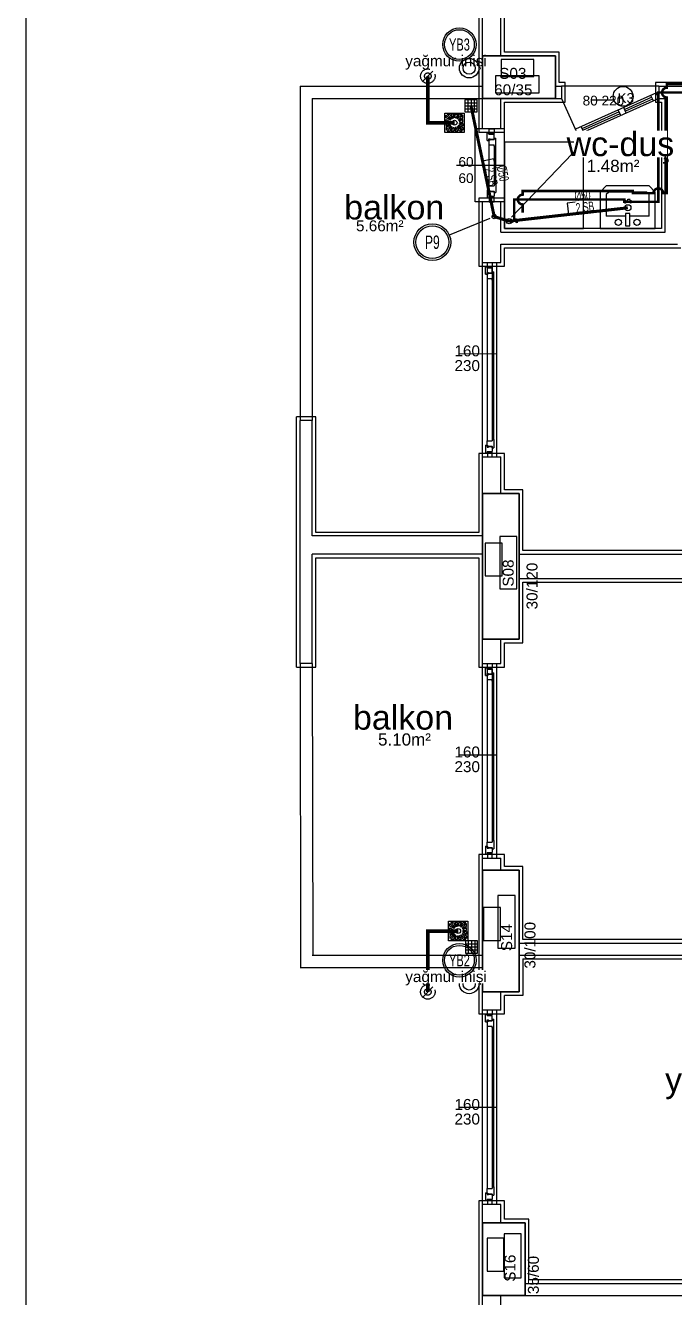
# Model space of a CAD drawing. Header units: centimetres. Extents: x -3962 to 30527, y -2 to 2802.
# Drawn here: x 10024 to 10558, y 1133 to 2179 of the extents above; entities that cross this region are included whole.
import ezdxf
from ezdxf.enums import TextEntityAlignment as Align

# ---------------------------------------------------------------- set-up
doc = ezdxf.new("R2010")
doc.units = ezdxf.units.CM
for name, pattern in [('BASMA HATTI', [31, 25, -6]), ('DASHED', [18, 12, -6]), ('PISSU HATTI', [26, 20, -6]), ('YAGMUR HATTI', [36, 30, -6])]:
    doc.linetypes.add(name, pattern=pattern)
for name, color, linetype in [('MD-YUK-BIRIMI', 7, 'Continuous'), ('MTY-PISSU-CAP', 211, 'CONTINUOUS'), ('MTY-PISSU-KOLON', 211, 'DASHED'), ('MTY-TEFRIS', 15, 'CONTINUOUS'), ('MTY-VANA', 1, 'CONTINUOUS'), ('MTY-YAGMURSU-KOLON NO', 7, 'CONTINUOUS'), ('MTY-YUK-BIRIMI', 7, 'CONTINUOUS'), ('ROTAS-MIMARI', 8, 'CONTINUOUS'), ('ROTAS-MIMARI-KOLON', 8, 'CONTINUOUS'), ('ROTAS-MIMARI-YAZI', 8, 'CONTINUOUS'), ('ROTAS-PAFTA', 7, 'CONTINUOUS'), ('ROTAS-PISSU-BORU-TAVANDAN', 6, 'PISSU HATTI'), ('ROTAS-PISSU-KOLONNO', 211, 'CONTINUOUS'), ('ROTAS-SICAKSU-BORU', 1, 'BASMA HATTI'), ('ROTAS-SOGUKSU-BORU', 5, 'CONTINUOUS'), ('ROTAS-TEFRIS', 15, 'CONTINUOUS'), ('ROTAS-YAGMUR-BORUSU', 3, 'YAGMUR HATTI')]:
    doc.layers.add(name, color=color, linetype=linetype)
doc.styles.add('ANOTATIVO', font='arial.ttf')
doc.styles.add('MTY_CAP', font='wturkce.SHX', dxfattribs={"width": 0.65, "height": 20})
doc.styles.add('MTYCAPLT', font='arial.ttf', dxfattribs={"width": 0.65, "height": 1})
doc.styles.add('ROTAS', font='arial.ttf')

# ---------------------------------------------------------------- blocks, each defined once
blk = doc.blocks.new('MTY-PIS SU CAP SB')
at = {"layer": 'MTY-PISSU-CAP'}
for p, q in [((0.83, 1.17), (0, 1.17)), ((0, 1.17), (0, 0))]:
    blk.add_line(p, q, dxfattribs=at)
at = {"layer": 'MTY-PISSU-CAP', "style": 'MTY_CAP', "width": 0.65}
blk.add_attdef('PSCP_001', (0.83, 1.29), '', height=1, dxfattribs=at)
at = {"layer": 'MTY-YUK-BIRIMI', "color": 211, "style": 'MTY_CAP', "width": 0.65}
blk.add_attdef('PS_001', (0.83, 0.07), '', height=1, dxfattribs=at)
blk = doc.blocks.new('MTY-PIS SU KOLON')
at = {"layer": 'MTY-PISSU-KOLON', "linetype": 'Continuous', "lineweight": -3}
blk.add_hatch(color=256, dxfattribs=at).paths.add_polyline_path([(-2.7, -0.1, 0.848135), (0, -0.1, -0.848135), (2.7, -0.1, 0.414214), (0, 2.6, 0.414214)])
blk.add_circle((0, 0), 3.5, dxfattribs=at)
blk = doc.blocks.new('MTY-KURESEL VANA')
at = {"layer": 'MTY-VANA'}
for p, q in [((0, 0), (0, 8)), ((0, 8), (8, 8))]:
    blk.add_line(p, q, dxfattribs=at)
blk.add_lwpolyline([(-10, 5), (-10, -5), (10, 5), (10, -5), (-10, 5)], dxfattribs=at)
at = {"layer": 'MTY-VANA', "style": 'MTYCAPLT', "width": 0.65}
blk.add_attdef('CAP', text='', height=10, dxfattribs=at).set_placement((-1.1, 0), align=Align.CENTER)
blk = doc.blocks.new('SUZGEC1')
at = {"layer": 'MTY-TEFRIS'}
blk.add_lwpolyline([(-5, -5), (-5, 5), (5, 5), (5, -5)], close=True, dxfattribs=at)
for points in [[(-4.33, 3.86), (-1.99, 1.52, 0.029484), (-2.15, 1.27), (-4.33, 2.48)], [(-2.48, 0.33), (-4.33, 0.33), (-4.33, 1.72), (-2.41, 0.65, 0.032775)], [(-3.86, 4.33), (-2.48, 4.33), (-1.27, 2.15, 0.029484), (-1.52, 1.99)], [(-0.65, 2.41, -0.032775), (-0.33, 2.48), (-0.33, 4.33), (-1.72, 4.33)], [(0.33, 2.48), (0.33, 4.33), (1.72, 4.33), (0.65, 2.41, 0.032775)], [(1.27, 2.15), (2.48, 4.33), (3.86, 4.33), (1.52, 1.99, 0.029484)], [(4.33, 3.86), (1.99, 1.52, -0.029484), (2.15, 1.27), (4.33, 2.48)], [(4.33, 0.33), (4.33, 1.72), (2.41, 0.65, -0.032775), (2.48, 0.33)], [(-2.48, -0.33), (-4.33, -0.33), (-4.33, -1.72), (-2.41, -0.65, -0.032775)], [(-4.33, -3.86), (-1.99, -1.52, -0.029484), (-2.15, -1.27), (-4.33, -2.48)], [(-3.86, -4.33), (-2.48, -4.33), (-1.27, -2.15, -0.029484), (-1.52, -1.99)], [(-0.33, -4.33), (-1.72, -4.33), (-0.65, -2.41, 0.032775), (-0.33, -2.48)], [(0.33, -2.48), (0.33, -4.33), (1.72, -4.33), (0.65, -2.41, -0.032775)], [(2.48, -4.33), (1.27, -2.15, 0.029484), (1.52, -1.99), (3.86, -4.33)], [(4.33, -2.48), (4.33, -3.86), (1.99, -1.52, 0.029484), (2.15, -1.27)], [(4.33, -0.33), (4.33, -1.72), (2.41, -0.65, 0.032775), (2.48, -0.33)]]:
    blk.add_lwpolyline(points, format="xyb", close=True, dxfattribs=at)
blk.add_circle((0, 0), 1.25, dxfattribs=at)
at = {"layer": 'MD-YUK-BIRIMI', "color": 6, "style": 'MTYCAPLT', "width": 0.65}
for tag, p in [('PSCP_001', (-1.25, 0.75)), ('PS_001', (-0.62, -0.5))]:
    blk.add_attdef(tag, p, '', height=1, dxfattribs=at)
blk = doc.blocks.new('MTY-KOLON NO YAGMUR')
at = {"layer": 'MTY-YAGMURSU-KOLON NO', "linetype": 'Continuous', "ltscale": 100}
blk.add_circle((0, 0), 27.5, dxfattribs=at)
at = {"layer": 'MTY-YAGMURSU-KOLON NO', "color": 7, "linetype": 'Continuous', "ltscale": 100}
blk.add_circle((0, 0), 24.5, dxfattribs=at)
at = {"style": 'ANOTATIVO', "width": 0.65}
blk.add_attdef('K', text='', height=20, dxfattribs=at).set_placement((0, 0), align=Align.MIDDLE_CENTER)
blk = doc.blocks.new('MTY-KOLON NO PIS SU')
at = {"color": 6, "linetype": 'Continuous', "ltscale": 100}
blk.add_circle((0, 0), 27.5, dxfattribs=at)
at = {"color": 7, "linetype": 'Continuous', "ltscale": 100}
blk.add_circle((0, 0), 24.5, dxfattribs=at)
at = {"style": 'ANOTATIVO', "width": 0.65}
blk.add_attdef('K', text='', height=20, dxfattribs=at).set_placement((0, 0), align=Align.MIDDLE_CENTER)

msp = doc.modelspace()

# ---------------------------------------------------------------- linework, layer by layer
at = {"layer": 'ROTAS-MIMARI'}
for p, q in [((10397.4, 2217.2), (10397.4, 2154.2)), ((10400.4, 2154.2), (10400.4, 2214.2)), ((10415.4, 2154.2), (10415.4, 2214.2)), ((10418.4, 2157.2), (10418.4, 2217.2)), ((10463.4, 2157.2), (10418.4, 2157.2)), ((10463.4, 2132.2), (10463.4, 2157.2)), ((10397.4, 2154.2), (10397.4, 2119.2)), ((10460.4, 2129.2), (10465.4, 2129.2)), ((10468.4, 2132.2), (10463.4, 2132.2)), ((10545.4, 2129.2), (10465.4, 2129.2)), ((10468.4, 2116.2), (10468.4, 2132.2)), ((10728.4, 2132.2), (10542.6, 2132.2)), ((10542.6, 2132.2), (10542.6, 2116.2)), ((10545.6, 2129.2), (10725.4, 2129.2)), ((10545.6, 2119.2), (10545.6, 2129.2)), ((10395.9, 2118.1), (10385.9, 2118.1)), ((10385.9, 2118.1), (10385.9, 2108.1)), ((10385.9, 2115.7), (10395.9, 2115.7)), ((10388.4, 2118.1), (10388.4, 2108.1)), ((10391, 2118.1), (10391, 2108.1)), ((10393.6, 2118.1), (10393.6, 2108.1)), ((10395.9, 2108.1), (10395.9, 2118.1)), ((10397.4, 2119.2), (10397.4, 2091.2)), ((10400.4, 2094.2), (10400.4, 2119.2)), ((10415.4, 2094.2), (10415.4, 2119.2)), ((10418.4, 2116.2), (10460.4, 2116.2)), ((10418.4, 2091.2), (10418.4, 2116.2)), ((10460.4, 2119.2), (10465.4, 2119.2)), ((10460.4, 2116.2), (10468.4, 2116.2)), ((10465.4, 2119.2), (10478.9, 2089.3)), ((10543.4, 2123.8), (10476.8, 2093.9)), ((10545.4, 2119.2), (10478.9, 2089.3)), ((10489.4, 2117.9), (10507.5, 2117.9)), ((10539.5, 2120.1), (10517.3, 2110.1)), ((10540.2, 2118.7), (10517.9, 2108.7)), ((10540.9, 2117.2), (10538.8, 2121.7)), ((10542.6, 2116.2), (10547.6, 2116.2)), ((10545.4, 2119.2), (10543.4, 2123.8)), ((10545.6, 2119.2), (10550.6, 2119.2)), ((10547.6, 2116.2), (10547.6, 2012.2)), ((10550.6, 2009.2), (10550.6, 2119.2)), ((10385.9, 2113.1), (10395.9, 2113.1)), ((10385.9, 2110.6), (10395.9, 2110.6)), ((10385.9, 2108.1), (10395.9, 2108.1)), ((10512.7, 2108.1), (10482.1, 2094.3)), ((10513.3, 2106.6), (10482.7, 2092.9)), ((10514, 2105.1), (10512, 2109.7)), ((10518.6, 2107.2), (10516.5, 2111.7)), ((10394.4, 2034.2), (10394.4, 2094.2)), ((10400.4, 2094.2), (10394.4, 2094.2)), ((10415.4, 2094.2), (10400.4, 2094.2)), ((10405.9, 2090.2), (10405.9, 2094.2)), ((10405.9, 2094.2), (10409.9, 2094.2)), ((10409.9, 2094.2), (10409.9, 2090.2)), ((10418.4, 2094.2), (10415.4, 2094.2)), ((10418.4, 2034.2), (10418.4, 2094.2)), ((10481.4, 2095.9), (10483.4, 2091.4)), ((10418.4, 2091.2), (10397.4, 2091.2)), ((10404.3, 2084.5), (10404.3, 2090.9)), ((10404.3, 2090.9), (10405.7, 2090.9)), ((10404.3, 2084.5), (10405.7, 2084.5)), ((10405.7, 2089.7), (10405.7, 2090.9)), ((10405.7, 2089.7), (10409.9, 2089.7)), ((10405.7, 2084.5), (10405.7, 2086)), ((10405.7, 2086), (10406.7, 2086)), ((10405.7, 2085.4), (10406.2, 2085.4)), ((10405.7, 2085.4), (10405.7, 2081)), ((10409.9, 2090.2), (10405.9, 2090.2)), ((10406.2, 2085.1), (10406.2, 2085.4)), ((10406.2, 2085.1), (10406.7, 2085.1)), ((10406.7, 2085.7), (10406.7, 2086)), ((10406.7, 2085.7), (10409.9, 2085.7)), ((10406.7, 2085.4), (10409.9, 2085.4)), ((10406.7, 2085.1), (10406.7, 2085.4)), ((10409.9, 2085.7), (10409.9, 2089.7)), ((10409.9, 2086.6), (10411.3, 2086.6)), ((10409.9, 2086.6), (10409.9, 2085.4)), ((10411.3, 2079.8), (10411.3, 2086.6)), ((10418.4, 2012.2), (10418.4, 2083.6)), ((10418.4, 2083.6), (10418.4, 2012.2)), ((10418.4, 2083.6), (10483.4, 2083.6)), ((10483.4, 2012.2), (10483.4, 2083.6)), ((10405.7, 2081), (10409.9, 2081)), ((10405.7, 2081), (10405.7, 2047.4)), ((10409.9, 2079.8), (10409.9, 2081)), ((10409.9, 2079.8), (10411.3, 2079.8)), ((10409.9, 2079.8), (10409.9, 2048.6)), ((10411.3, 2048.6), (10411.3, 2079.8)), ((10480.4, 2080.1), (10424.2, 2021.5)), ((10379.1, 2064.2), (10418.4, 2064.2)), ((10404.3, 2043.9), (10404.3, 2037.5)), ((10404.3, 2043.9), (10405.7, 2043.9)), ((10405.7, 2047.4), (10409.9, 2047.4)), ((10405.7, 2043), (10405.7, 2047.4)), ((10405.7, 2043.9), (10405.7, 2042.4)), ((10405.7, 2043), (10406.2, 2043)), ((10405.7, 2042.4), (10406.7, 2042.4)), ((10406.2, 2043.3), (10406.7, 2043.3)), ((10406.2, 2043.3), (10406.2, 2043)), ((10406.7, 2043.3), (10406.7, 2043)), ((10406.7, 2043), (10409.9, 2043)), ((10406.7, 2042.7), (10406.7, 2042.4)), ((10406.7, 2042.7), (10409.9, 2042.7)), ((10409.9, 2048.6), (10409.9, 2047.4)), ((10409.9, 2048.6), (10411.3, 2048.6)), ((10409.9, 2041.8), (10409.9, 2043)), ((10409.9, 2042.7), (10409.9, 2038.7)), ((10409.9, 2041.8), (10411.3, 2041.8)), ((10411.3, 2048.6), (10411.3, 2041.8)), ((10502.1, 2047.2), (10497.1, 2042.2)), ((10497.1, 2042.2), (10497.1, 2012.2)), ((10537.4, 2047.2), (10502.1, 2047.2)), ((10504.2, 2042.2), (10502.1, 2040.2)), ((10535.4, 2042.2), (10504.2, 2042.2)), ((10537.4, 2040.2), (10535.4, 2042.2)), ((10542.4, 2042.2), (10537.4, 2047.2)), ((10542.4, 2012.2), (10542.4, 2042.2)), ((10400.4, 2034.2), (10394.4, 2034.2)), ((10397.4, 2037.2), (10397.4, 1981.2)), ((10418.4, 2037.2), (10397.4, 2037.2)), ((10400.4, 1984.2), (10400.4, 2034.2)), ((10415.4, 2034.2), (10400.4, 2034.2)), ((10404.3, 2037.5), (10405.7, 2037.5)), ((10405.7, 2038.7), (10405.7, 2037.5)), ((10405.7, 2038.7), (10409.9, 2038.7)), ((10405.9, 2038.2), (10405.9, 2034.2)), ((10409.9, 2038.2), (10405.9, 2038.2)), ((10405.9, 2034.2), (10409.9, 2034.2)), ((10409.9, 2034.2), (10409.9, 2038.2)), ((10415.4, 2009.2), (10415.4, 2034.2)), ((10418.4, 2034.2), (10415.4, 2034.2)), ((10502.1, 2040.2), (10502.1, 2022.2)), ((10537.4, 2022.2), (10537.4, 2040.2)), ((10518.1, 2022.2), (10502.1, 2022.2)), ((10521.5, 2024.5), (10518.1, 2024.5)), ((10518.1, 2024.5), (10518.1, 2014.5)), ((10521.5, 2014.5), (10521.5, 2024.5)), ((10537.4, 2022.2), (10521.5, 2022.2)), ((10547.6, 2012.2), (10418.4, 2012.2)), ((10418.4, 2012.2), (10483.4, 2012.2)), ((10497.1, 2012.2), (10542.4, 2012.2)), ((10518.1, 2014.5), (10521.5, 2014.5)), ((10415.4, 2009.2), (10550.6, 2009.2)), ((10415.4, 1984.2), (10415.4, 1999.2)), ((10415.4, 1999.2), (10560.6, 1999.2)), ((10418.4, 1981.2), (10418.4, 1996.2)), ((10418.4, 1996.2), (10563.6, 1996.2)), ((10397.4, 1981.2), (10418.4, 1981.2)), ((10400.4, 1984.2), (10415.4, 1984.2)), ((10400.4, 1824.2), (10400.4, 1984.2)), ((10402.8, 1980.9), (10404.2, 1980.9)), ((10402.8, 1974.5), (10402.8, 1980.9)), ((10404.2, 1980.9), (10404.2, 1837.4)), ((10404.2, 1979.7), (10404.2, 1980.9)), ((10404.2, 1979.7), (10408.4, 1979.7)), ((10404.4, 1980.2), (10404.4, 1984.2)), ((10408.4, 1980.2), (10404.4, 1980.2)), ((10408.4, 1984.2), (10408.4, 1980.2)), ((10408.4, 1979.7), (10408.4, 1838.6)), ((10408.4, 1975.7), (10408.4, 1979.7)), ((10412.2, 1824.2), (10412.2, 1984.2)), ((10402.8, 1974.5), (10404.2, 1974.5)), ((10404.2, 1976), (10405.2, 1976)), ((10404.2, 1974.5), (10404.2, 1976)), ((10404.2, 1975.4), (10404.2, 1971)), ((10404.2, 1975.4), (10404.7, 1975.4)), ((10404.2, 1971), (10408.4, 1971)), ((10404.7, 1975.1), (10404.7, 1975.4)), ((10404.7, 1975.1), (10405.2, 1975.1)), ((10405.2, 1975.7), (10405.2, 1976)), ((10405.2, 1975.7), (10408.4, 1975.7)), ((10405.2, 1975.1), (10405.2, 1975.4)), ((10405.2, 1975.4), (10408.4, 1975.4)), ((10408.4, 1976.6), (10408.4, 1975.4)), ((10408.4, 1976.6), (10409.8, 1976.6)), ((10408.4, 1969.8), (10408.4, 1971)), ((10408.4, 1969.8), (10409.8, 1969.8)), ((10409.8, 1838.6), (10409.8, 1976.6)), ((10409.8, 1969.8), (10409.8, 1976.6)), ((10380.8, 1909.1), (10412.2, 1909.2)), ((10263.4, 1857.2), (10247.4, 1857.2)), ((10247.4, 1651.2), (10247.4, 1857.2)), ((10260.4, 1854.2), (10250.4, 1854.2)), ((10250.4, 1654.2), (10250.4, 1854.2)), ((10260.4, 1759.2), (10260.4, 1854.2)), ((10263.4, 1762.2), (10263.4, 1857.2)), ((10402.8, 1833.9), (10402.8, 1827.5)), ((10402.8, 1833.9), (10404.2, 1833.9)), ((10404.2, 1837.4), (10408.4, 1837.4)), ((10404.2, 1833), (10404.2, 1837.4)), ((10404.2, 1833.9), (10404.2, 1832.4)), ((10404.2, 1833), (10404.7, 1833)), ((10404.2, 1832.4), (10405.2, 1832.4)), ((10404.7, 1833.3), (10405.2, 1833.3)), ((10404.7, 1833.3), (10404.7, 1833)), ((10405.2, 1833.3), (10405.2, 1833)), ((10405.2, 1833), (10408.4, 1833)), ((10405.2, 1832.7), (10405.2, 1832.4)), ((10405.2, 1832.7), (10408.4, 1832.7)), ((10408.4, 1838.6), (10408.4, 1837.4)), ((10408.4, 1838.6), (10409.8, 1838.6)), ((10408.4, 1831.8), (10408.4, 1833)), ((10408.4, 1832.7), (10408.4, 1828.7)), ((10408.4, 1831.8), (10409.8, 1831.8)), ((10409.8, 1838.6), (10409.8, 1831.8)), ((10418.4, 1827.2), (10397.4, 1827.2)), ((10397.4, 1827.2), (10397.4, 1762.2)), ((10400.4, 1794.2), (10400.4, 1824.2)), ((10400.4, 1824.2), (10415.4, 1824.2)), ((10402.8, 1827.5), (10404.2, 1827.5)), ((10404.2, 1828.7), (10404.2, 1827.5)), ((10404.2, 1828.7), (10408.4, 1828.7)), ((10404.4, 1828.2), (10404.4, 1824.2)), ((10408.4, 1828.2), (10404.4, 1828.2)), ((10408.4, 1824.2), (10408.4, 1828.2)), ((10415.4, 1794.2), (10415.4, 1824.2)), ((10418.4, 1797.2), (10418.4, 1827.2)), ((10433.4, 1797.2), (10418.4, 1797.2)), ((10433.4, 1747.2), (10433.4, 1797.2)), ((10400.4, 1759.2), (10260.4, 1759.2)), ((10397.4, 1762.2), (10263.4, 1762.2)), ((10400.4, 1744.2), (10260.4, 1744.2)), ((10260.4, 1654.2), (10260.4, 1744.2)), ((10263.4, 1741.2), (10397.4, 1741.2)), ((10263.4, 1651.2), (10263.4, 1741.2)), ((10397.4, 1741.2), (10397.4, 1674.2)), ((10430.4, 1744.2), (10670.4, 1744.2)), ((10667.4, 1747.2), (10433.4, 1747.2)), ((10430.4, 1724.2), (10825.4, 1724.2)), ((10433.4, 1671.2), (10433.4, 1721.2)), ((10433.4, 1721.2), (10822.4, 1721.2)), ((10397.4, 1674.2), (10397.4, 1651.2)), ((10400.4, 1654.2), (10400.4, 1674.2)), ((10415.4, 1654.2), (10415.4, 1674.2)), ((10418.4, 1651.2), (10418.4, 1671.2)), ((10418.4, 1671.2), (10433.4, 1671.2)), ((10260.4, 1654.2), (10250.4, 1654.2)), ((10400.4, 1654.2), (10415.4, 1654.2)), ((10400.4, 1494.2), (10400.4, 1654.2)), ((10404.4, 1650.2), (10404.4, 1654.2)), ((10408.4, 1654.2), (10408.4, 1650.2)), ((10412.2, 1494.2), (10412.2, 1654.2)), ((10247.4, 1651.2), (10263.4, 1651.2)), ((10397.4, 1651.2), (10418.4, 1651.2)), ((10402.8, 1650.9), (10404.2, 1650.9)), ((10402.8, 1644.5), (10402.8, 1650.9)), ((10402.8, 1644.5), (10404.2, 1644.5)), ((10404.2, 1650.9), (10404.2, 1507.4)), ((10404.2, 1649.7), (10404.2, 1650.9)), ((10404.2, 1649.7), (10408.4, 1649.7)), ((10404.2, 1646), (10405.2, 1646)), ((10404.2, 1644.5), (10404.2, 1646)), ((10404.2, 1645.4), (10404.2, 1641)), ((10404.2, 1645.4), (10404.7, 1645.4)), ((10408.4, 1650.2), (10404.4, 1650.2)), ((10404.7, 1645.1), (10404.7, 1645.4)), ((10404.7, 1645.1), (10405.2, 1645.1)), ((10405.2, 1645.7), (10405.2, 1646)), ((10405.2, 1645.7), (10408.4, 1645.7)), ((10405.2, 1645.1), (10405.2, 1645.4)), ((10405.2, 1645.4), (10408.4, 1645.4)), ((10408.4, 1649.7), (10408.4, 1508.6)), ((10408.4, 1645.7), (10408.4, 1649.7)), ((10408.4, 1646.6), (10408.4, 1645.4)), ((10408.4, 1646.6), (10409.8, 1646.6)), ((10409.8, 1508.6), (10409.8, 1646.6)), ((10409.8, 1639.8), (10409.8, 1646.6)), ((10404.2, 1641), (10408.4, 1641)), ((10408.4, 1639.8), (10408.4, 1641)), ((10408.4, 1639.8), (10409.8, 1639.8)), ((10380.8, 1579.2), (10412.2, 1579.2)), ((10404.2, 1507.4), (10408.4, 1507.4)), ((10404.2, 1503), (10404.2, 1507.4)), ((10408.4, 1508.6), (10408.4, 1507.4)), ((10408.4, 1508.6), (10409.8, 1508.6)), ((10409.8, 1508.6), (10409.8, 1501.8)), ((10418.4, 1497.2), (10397.4, 1497.2)), ((10397.4, 1497.2), (10397.4, 1484.2)), ((10402.8, 1503.9), (10402.8, 1497.5)), ((10402.8, 1503.9), (10404.2, 1503.9)), ((10402.8, 1497.5), (10404.2, 1497.5)), ((10404.2, 1503.9), (10404.2, 1502.4)), ((10404.2, 1503), (10404.7, 1503)), ((10404.2, 1502.4), (10405.2, 1502.4)), ((10404.2, 1498.7), (10404.2, 1497.5)), ((10404.2, 1498.7), (10408.4, 1498.7)), ((10404.4, 1498.2), (10404.4, 1494.2)), ((10408.4, 1498.2), (10404.4, 1498.2)), ((10404.7, 1503.3), (10405.2, 1503.3)), ((10404.7, 1503.3), (10404.7, 1503)), ((10405.2, 1503.3), (10405.2, 1503)), ((10405.2, 1503), (10408.4, 1503)), ((10405.2, 1502.7), (10405.2, 1502.4)), ((10405.2, 1502.7), (10408.4, 1502.7)), ((10408.4, 1501.8), (10408.4, 1503)), ((10408.4, 1502.7), (10408.4, 1498.7)), ((10408.4, 1501.8), (10409.8, 1501.8)), ((10408.4, 1494.2), (10408.4, 1498.2)), ((10418.4, 1487.2), (10418.4, 1497.2)), ((10400.4, 1484.2), (10400.4, 1494.2)), ((10400.4, 1494.2), (10415.4, 1494.2)), ((10415.4, 1484.2), (10415.4, 1494.2)), ((10433.4, 1487.2), (10418.4, 1487.2)), ((10433.4, 1427.2), (10433.4, 1487.2)), ((10397.4, 1484.2), (10397.4, 1414.2)), ((10396.3, 1426.1), (10386.3, 1426.1)), ((10386.3, 1426.1), (10386.3, 1416.1)), ((10386.3, 1423.6), (10396.3, 1423.6)), ((10388.7, 1426.1), (10388.7, 1416.1)), ((10391.3, 1426.1), (10391.3, 1416.1)), ((10394, 1426.1), (10394, 1416.1)), ((10396.3, 1416.1), (10396.3, 1426.1)), ((10430.4, 1424.2), (10790.2, 1424.2)), ((10793.2, 1427.2), (10433.4, 1427.2)), ((10386.3, 1421.1), (10396.3, 1421.1)), ((10386.3, 1418.6), (10396.3, 1418.6)), ((10386.3, 1416.1), (10396.3, 1416.1)), ((10397.4, 1414.2), (10397.4, 1366.2)), ((10430.4, 1414.2), (10760.4, 1414.2)), ((10433.4, 1411.2), (10757.4, 1411.2)), ((10433.4, 1411.2), (10433.4, 1381.2)), ((10400.4, 1369.2), (10400.4, 1384.2)), ((10415.4, 1369.2), (10415.4, 1384.2)), ((10418.4, 1366.2), (10418.4, 1381.2)), ((10433.4, 1381.2), (10418.4, 1381.2)), ((10397.4, 1366.2), (10418.4, 1366.2)), ((10415.4, 1369.2), (10400.4, 1369.2)), ((10400.4, 1209.2), (10400.4, 1369.2)), ((10402.8, 1359.5), (10402.8, 1365.9)), ((10402.8, 1365.9), (10404.2, 1365.9)), ((10404.2, 1364.7), (10404.2, 1365.9)), ((10404.2, 1364.7), (10408.4, 1364.7)), ((10404.2, 1359.5), (10404.2, 1361)), ((10404.2, 1361), (10405.2, 1361)), ((10404.4, 1365.2), (10404.4, 1369.2)), ((10408.4, 1365.2), (10404.4, 1365.2)), ((10405.2, 1360.7), (10405.2, 1361)), ((10405.2, 1360.7), (10408.4, 1360.7)), ((10408.4, 1369.2), (10408.4, 1365.2)), ((10408.4, 1360.7), (10408.4, 1364.7)), ((10408.4, 1361.6), (10409.8, 1361.6)), ((10408.4, 1361.6), (10408.4, 1360.4)), ((10409.8, 1354.8), (10409.8, 1361.6)), ((10412.2, 1209.2), (10412.2, 1369.2)), ((10402.8, 1359.5), (10404.2, 1359.5)), ((10404.2, 1360.4), (10404.7, 1360.4)), ((10404.2, 1360.4), (10404.2, 1356)), ((10404.2, 1356), (10404.2, 1222.4)), ((10404.2, 1356), (10408.4, 1356)), ((10404.7, 1360.1), (10404.7, 1360.4)), ((10404.7, 1360.1), (10405.2, 1360.1)), ((10405.2, 1360.4), (10408.4, 1360.4)), ((10405.2, 1360.1), (10405.2, 1360.4)), ((10408.4, 1354.8), (10408.4, 1356)), ((10408.4, 1354.8), (10408.4, 1223.6)), ((10408.4, 1354.8), (10409.8, 1354.8)), ((10409.8, 1223.6), (10409.8, 1354.8)), ((10380.8, 1289.2), (10412.2, 1289.2)), ((10402.8, 1218.9), (10402.8, 1212.5)), ((10402.8, 1218.9), (10404.2, 1218.9)), ((10404.2, 1222.4), (10408.4, 1222.4)), ((10404.2, 1218), (10404.2, 1222.4)), ((10404.2, 1218.9), (10404.2, 1217.4)), ((10404.2, 1218), (10404.7, 1218)), ((10404.2, 1217.4), (10405.2, 1217.4)), ((10404.7, 1218.3), (10405.2, 1218.3)), ((10404.7, 1218.3), (10404.7, 1218)), ((10405.2, 1218.3), (10405.2, 1218)), ((10405.2, 1218), (10408.4, 1218)), ((10405.2, 1217.7), (10405.2, 1217.4)), ((10405.2, 1217.7), (10408.4, 1217.7)), ((10408.4, 1223.6), (10408.4, 1222.4)), ((10408.4, 1223.6), (10409.8, 1223.6)), ((10408.4, 1216.8), (10408.4, 1218)), ((10408.4, 1217.7), (10408.4, 1213.7)), ((10408.4, 1216.8), (10409.8, 1216.8)), ((10409.8, 1223.6), (10409.8, 1216.8)), ((10397.4, 1212.2), (10397.4, 1194.2)), ((10418.4, 1212.2), (10397.4, 1212.2)), ((10400.4, 1194.2), (10400.4, 1209.2)), ((10415.4, 1209.2), (10400.4, 1209.2)), ((10402.8, 1212.5), (10404.2, 1212.5)), ((10404.2, 1213.7), (10404.2, 1212.5)), ((10404.2, 1213.7), (10408.4, 1213.7)), ((10404.4, 1213.2), (10404.4, 1209.2)), ((10408.4, 1213.2), (10404.4, 1213.2)), ((10408.4, 1209.2), (10408.4, 1213.2)), ((10415.4, 1194.2), (10415.4, 1209.2)), ((10418.4, 1197.2), (10418.4, 1212.2)), ((10397.4, 1194.2), (10397.4, 1134.2)), ((10438.4, 1197.2), (10418.4, 1197.2)), ((10438.4, 1147.2), (10438.4, 1197.2)), ((10435.4, 1144.2), (10760.4, 1144.2)), ((10757.4, 1147.2), (10438.4, 1147.2)), ((10397.4, 1134.2), (10397.4, 1086.2)), ((10400.4, 1089.2), (10400.4, 1134.2)), ((10415.4, 1089.2), (10415.4, 1134.2)), ((10435.4, 1134.2), (10760.4, 1134.2))]:
    msp.add_line(p, q, dxfattribs=at)
for points in [[(10400.4, 2119.2), (10400.4, 2154.2)], [(10400.4, 2154.2), (10460.4, 2154.2)], [(10460.4, 2154.2), (10460.4, 2119.2)], [(10250.4, 2129.2), (10250.4, 1854.2)], [(10250.4, 2129.2), (10400.4, 2129.2)], [(10465.4, 2129.2), (10465.4, 2119.2)], [(10260.4, 2119.2), (10260.4, 1854.2)], [(10260.4, 2119.2), (10400.4, 2119.2)], [(10460.4, 2119.2), (10400.4, 2119.2)], [(10400.4, 1674.2), (10400.4, 1794.2)], [(10400.4, 1794.2), (10430.4, 1794.2)], [(10430.4, 1794.2), (10430.4, 1674.2)], [(10430.4, 1674.2), (10400.4, 1674.2)], [(10250.4, 1654.2), (10250.7, 1404.2)], [(10260.4, 1654.2), (10260.7, 1414.2)], [(10400.4, 1384.2), (10400.4, 1484.2)], [(10400.4, 1484.2), (10430.4, 1484.2)], [(10430.4, 1484.2), (10430.4, 1384.2)], [(10260.4, 1414.2), (10400.4, 1414.2)], [(10250.4, 1404.2), (10400.4, 1404.2)], [(10430.4, 1384.2), (10400.4, 1384.2)], [(10400.4, 1134.2), (10400.4, 1194.2)], [(10400.4, 1194.2), (10435.4, 1194.2)], [(10435.4, 1194.2), (10435.4, 1134.2)], [(10435.4, 1134.2), (10400.4, 1134.2)]]:
    msp.add_lwpolyline(points, dxfattribs=at)
for centre, radius in [((10389.4, 2144.1), 8), ((10389.4, 2144.1), 5), ((10516, 2120.9), 8.14), ((10519.9, 2029.2), 2.52), ((10422.2, 2018.2), 2.18), ((10512.1, 2017.2), 2.52), ((10527.4, 2017.2), 2.52), ((10389.4, 1390.6), 8), ((10389.4, 1390.6), 5)]:
    msp.add_circle(centre, radius, dxfattribs=at)
at = {"layer": 'ROTAS-MIMARI-KOLON'}
for points in [[(10460.4, 2154.2), (10400.4, 2154.2), (10400.4, 2119.2), (10460.4, 2119.2), (10460.4, 2154.2)], [(10415.6, 2137.3), (10442.6, 2137.3), (10442.6, 2151.3), (10415.6, 2151.3), (10415.6, 2137.3)], [(10411, 2123.8), (10447.1, 2123.8), (10447.1, 2137.8), (10411, 2137.8), (10411, 2123.8)], [(10430.4, 1794.2), (10400.4, 1794.2), (10400.4, 1674.2), (10430.4, 1674.2), (10430.4, 1794.2)], [(10428.7, 1715.6), (10428.7, 1758.7), (10414.7, 1758.7), (10414.7, 1715.6), (10428.7, 1715.6)], [(10416.6, 1726.3), (10416.6, 1753.4), (10402.6, 1753.4), (10402.6, 1726.3), (10416.6, 1726.3)], [(10430.4, 1484.2), (10400.4, 1484.2), (10400.4, 1384.2), (10430.4, 1384.2), (10430.4, 1484.2)], [(10427.1, 1420.1), (10427.1, 1463.3), (10413.1, 1463.3), (10413.1, 1420.1), (10427.1, 1420.1)], [(10415.2, 1426.5), (10415.2, 1453.5), (10401.3, 1453.5), (10401.3, 1426.5), (10415.2, 1426.5)], [(10435.4, 1194.2), (10400.4, 1194.2), (10400.4, 1134.2), (10435.4, 1134.2), (10435.4, 1194.2)], [(10432.3, 1148.8), (10432.3, 1185), (10418.3, 1185), (10418.3, 1148.8), (10432.3, 1148.8)], [(10418, 1154.4), (10418, 1181.4), (10404.1, 1181.4), (10404.1, 1154.4), (10418, 1154.4)]]:
    msp.add_lwpolyline(points, dxfattribs=at)
at = {"layer": 'ROTAS-PAFTA', "const_width": 1}
msp.add_lwpolyline([(10025, 25), (12475, 25), (12475, 2775), (10025, 2775)], close=True, dxfattribs=at)
at = {"layer": 'ROTAS-PISSU-BORU-TAVANDAN', "const_width": 2.5}
for points in [[(10390.9, 2113.1), (10410, 2022)], [(10519.9, 2029.2), (10422.2, 2018.2)], [(10422.2, 2018.2), (10410, 2022)]]:
    msp.add_lwpolyline(points, dxfattribs=at)
at = {"layer": 'ROTAS-PISSU-KOLONNO'}
msp.add_line((10406.3, 2020.5), (10373, 2006.7), dxfattribs=at)
at = {"layer": 'ROTAS-SICAKSU-BORU', "const_width": 2}
msp.add_lwpolyline([(10433.4, 2025.2), (10433.4, 2032), (10432.4, 2032.1), (10431.4, 2032.5), (10430.6, 2033.2), (10429.9, 2034), (10429.5, 2035), (10429.4, 2036), (10429.5, 2037), (10429.9, 2038), (10430.6, 2038.8), (10431.4, 2039.5), (10432.4, 2039.9), (10433.4, 2040), (10433.4, 2043), (10524, 2043), (10524, 2041.2), (10526.9, 2041.2), (10528, 2041.2), (10541, 2041.2), (10541.1, 2042.3), (10541.5, 2043.2), (10542.2, 2044.1), (10543, 2044.7), (10544, 2045.1), (10545, 2045.2), (10546, 2045.1), (10547, 2044.7), (10547.8, 2044.1), (10548.5, 2043.2), (10548.9, 2042.3), (10549, 2041.2), (10552, 2041.2), (10552, 2120), (10551, 2120.1), (10550, 2120.5), (10549.2, 2121.2), (10548.5, 2122), (10548.1, 2123), (10548, 2124), (10548.1, 2125), (10548.5, 2126), (10549.2, 2126.8), (10550, 2127.5), (10551, 2127.9), (10552, 2128), (10552, 2131), (10692, 2131)], dxfattribs=at)
at = {"layer": 'ROTAS-SOGUKSU-BORU', "const_width": 2}
msp.add_lwpolyline([(10426.4, 2018.2), (10426.4, 2036), (10517, 2036), (10517, 2034.2), (10519.9, 2034.2), (10521, 2034.2), (10545, 2034.2), (10545, 2124), (10685, 2124), (10685, 1984), (10821, 1984)], dxfattribs=at)
at = {"layer": 'ROTAS-YAGMUR-BORUSU'}
for p, q in [((10351.2, 2133.3), (10359.6, 2141.7)), ((10351.2, 1379.9), (10359.6, 1388.3))]:
    msp.add_line(p, q, dxfattribs=at)
at = {"layer": 'ROTAS-YAGMUR-BORUSU', "const_width": 3}
for points in [[(10377.4, 2099.2), (10355.4, 2099.2), (10355.4, 2137.5)], [(10380.4, 1434.2), (10355.4, 1434.2), (10355.4, 1384.1)]]:
    msp.add_lwpolyline(points, dxfattribs=at)
at = {"layer": 'ROTAS-YAGMUR-BORUSU'}
for centre, radius in [((10355.4, 2137.5), 6), ((10355.4, 2137.5), 2.7), ((10355.4, 1384.1), 6), ((10355.4, 1384.1), 2.7)]:
    msp.add_circle(centre, radius, dxfattribs=at)

# ---------------------------------------------------------------- block references
at = {"layer": 'ROTAS-PISSU-KOLONNO'}
ref = msp.add_blockref('MTY-KOLON NO YAGMUR', (10381.4, 2163.5), dxfattribs=dict(at, xscale=0.5, yscale=0.5))
ref.add_attrib('K', 'YB3', dxfattribs={"height": 10, "style": 'ANOTATIVO', "width": 0.65}).set_placement((10381.4, 2163.5), align=Align.MIDDLE_CENTER)
ref = msp.add_blockref('MTY-KOLON NO PIS SU', (10359.1, 2000.9), dxfattribs=dict(at, xscale=0.55, yscale=0.55))
ref.add_attrib('K', 'P9', dxfattribs={"height": 11, "style": 'ANOTATIVO', "width": 0.65}).set_placement((10359.1, 2000.9), align=Align.MIDDLE_CENTER)
at = {"layer": 'ROTAS-TEFRIS'}
for name, p, xscale, yscale in [('SUZGEC1', (10377.4, 2099.2), 1.6, 1.6), ('MTY-KURESEL VANA', (10519.9, 2034.2), 0.25, 0.25), ('MTY-PIS SU KOLON', (10410, 2022), 0.5, 0.5), ('MTY-KURESEL VANA', (10426.4, 2018.2), 0.25, 0.25), ('SUZGEC1', (10380.4, 1434.2), 1.6, 1.6)]:
    msp.add_blockref(name, p, dxfattribs=dict(at, xscale=xscale, yscale=yscale))
ref = msp.add_blockref('MTY-PIS SU CAP SB', (10400.5, 2067.6), dxfattribs=dict(at, xscale=8, yscale=8, rotation=-78.19025223045477))
ref.add_attrib('PSCP_001', 'Ø50', (10411.9, 2063.2), dxfattribs={"height": 8, "rotation": 281.8097, "style": 'MTY_CAP', "width": 0.65})
ref.add_attrib('PS_001', '2 SB', (10402.3, 2061.2), dxfattribs={"color": 211, "height": 8, "rotation": 281.8097, "style": 'MTY_CAP', "width": 0.65})
ref = msp.add_blockref('MTY-PIS SU CAP SB', (10471.1, 2023.7), dxfattribs=dict(at, xscale=8, yscale=8, rotation=6.423993283528574))
ref.add_attrib('PSCP_001', 'Ø50', (10476.5, 2034.7), dxfattribs={"height": 8, "rotation": 6.424, "style": 'MTY_CAP', "width": 0.65})
ref.add_attrib('PS_001', '2 SB', (10477.6, 2025), dxfattribs={"color": 211, "height": 8, "rotation": 6.424, "style": 'MTY_CAP', "width": 0.65})

# ---------------------------------------------------------------- texts
at = {"layer": 'ROTAS-MIMARI-YAZI', "style": 'ROTAS'}
for s, height, p in [('yağmur inişi', 9, (10370.4, 2150.1)), ('S03', 9, (10425.3, 2139.8)), ('60/35', 9, (10425.7, 2126.3)), ('80 220', 8, (10499.8, 2117.4)), ('K3', 8, (10518.2, 2119.5)), ('60', 8, (10386.8, 2067)), ('60', 8, (10386.8, 2053.6)), ('balkon', 20, (10327.8, 2029.6)), ('5.66m²', 9, (10315.9, 2014.4)), ('160', 9, (10387.8, 1911.5)), ('230', 9, (10387.8, 1899.4)), ('balkon', 20, (10335, 1609.9)), ('5.10m²', 10, (10336.2, 1591.8)), ('160', 9, (10387.8, 1581.5)), ('230', 9, (10387.8, 1569.4)), ('yatak od.', 20, (10607.2, 1311.8)), ('160', 9, (10387.8, 1291.5)), ('230', 9, (10387.8, 1279.5))]:
    msp.add_text(s, height=height, dxfattribs=at).set_placement(p, align=Align.MIDDLE_CENTER)
for s, p in [('S08', (10421.5, 1728.7)), ('30/120', (10441.1, 1718)), ('S14', (10420.2, 1428.8)), ('30/100', (10439.4, 1422.5)), ('S16', (10423, 1156.8)), ('35/60', (10442.2, 1151.2))]:
    msp.add_text(s, height=9, rotation=90, dxfattribs=at).set_placement(p, align=Align.MIDDLE_CENTER)

# ---------------------------------------------------------------- next in the draw order: wipeouts: each hides what was drawn before it
for points in [[(10552, 2070.7), (10475.6, 2070.7), (10475.6, 2092.7), (10552, 2092.7)], [(10404.9, 1391.2), (10335.9, 1391.2), (10335.9, 1402.2), (10404.9, 1402.2)]]:
    msp.add_wipeout(points)

# ---------------------------------------------------------------- next in the draw order: block references
at = {"layer": 'ROTAS-PISSU-KOLONNO'}
ref = msp.add_blockref('MTY-KOLON NO YAGMUR', (10381.4, 1410.1), dxfattribs=dict(at, xscale=0.5, yscale=0.5))
ref.add_attrib('K', 'YB2', dxfattribs={"height": 10, "style": 'ANOTATIVO', "width": 0.65}).set_placement((10381.4, 1410.1), align=Align.MIDDLE_CENTER)

# ---------------------------------------------------------------- next in the draw order: texts
at = {"layer": 'ROTAS-MIMARI-YAZI', "style": 'ROTAS'}
for s, height, p in [('wc-duş', 20, (10513.8, 2081.7)), ('1.48m²', 10, (10507.7, 2063.7)), ('yağmur inişi', 9, (10370.4, 1396.7))]:
    msp.add_text(s, height=height, dxfattribs=at).set_placement(p, align=Align.MIDDLE_CENTER)

doc.saveas('drawing.dxf')
